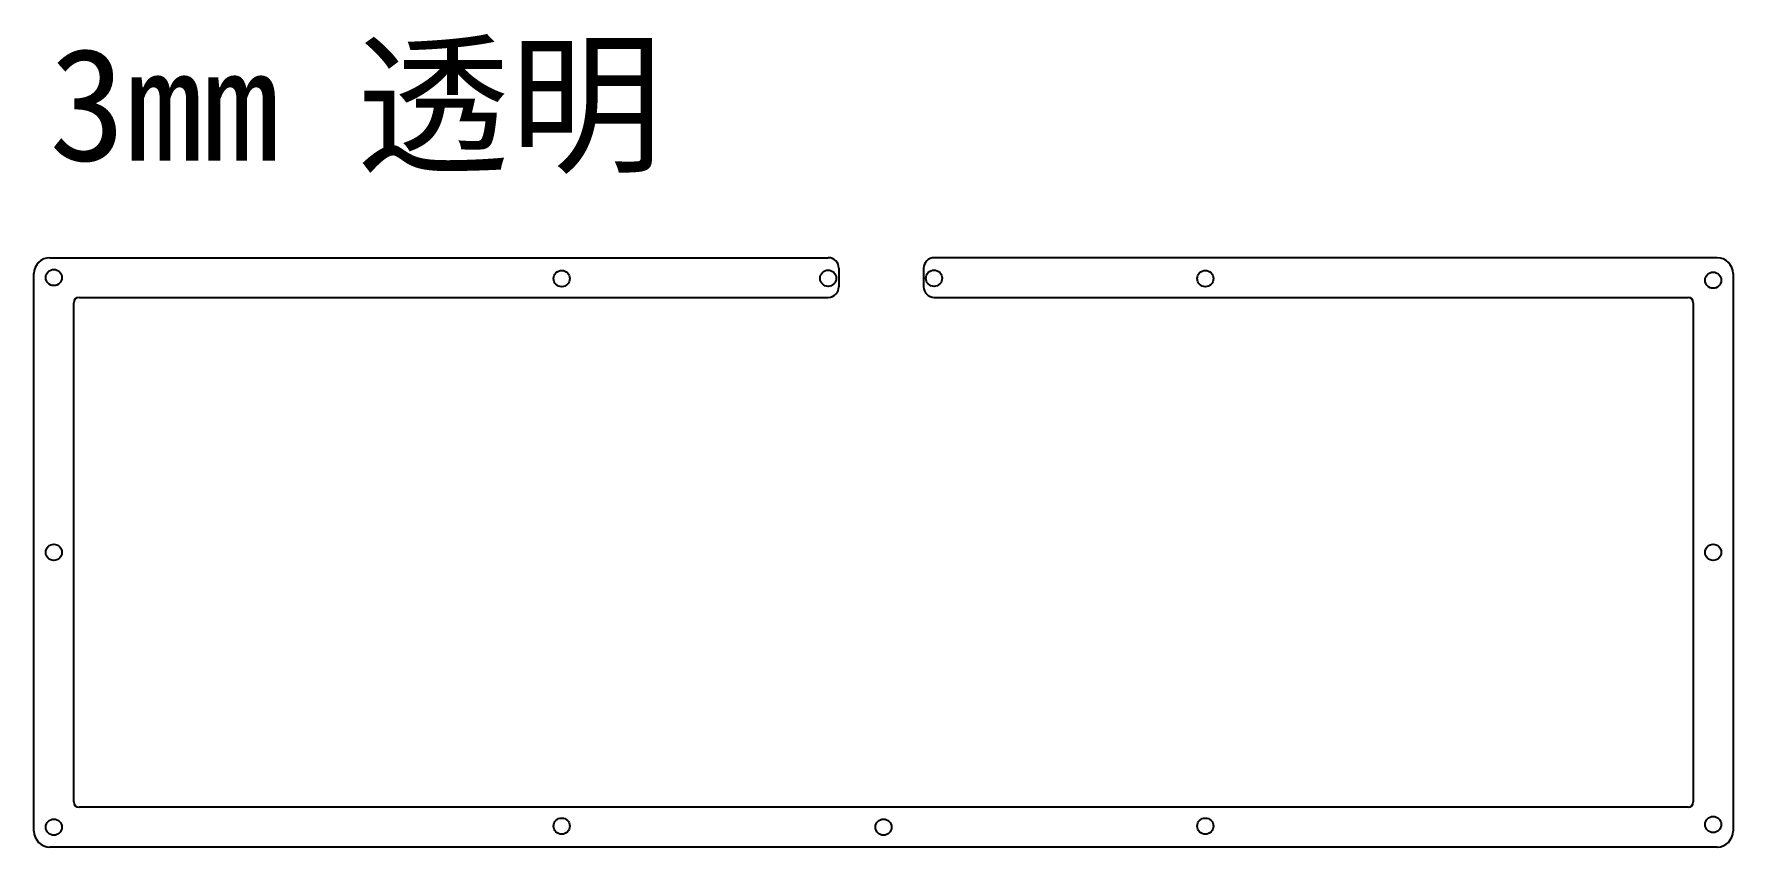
# Model space of a CAD drawing. Extents: x 561 to 1620, y -236 to 406.
# Drawn here: x 947 to 1267.8, y -9.9 to 143.6 of the extents above; entities that cross this region are included whole.
import ezdxf

# ---------------------------------------------------------------- set-up
doc = ezdxf.new("R2010")
doc.units = 0
doc.header["$MEASUREMENT"] = 0

msp = doc.modelspace()

# ---------------------------------------------------------------- linework, layer by layer
at = {"color": 0}
for p, q in [((950.02, 101.32), (1096.99, 101.32)), ((947.02, -6.93), (947.02, 98.32)), ((1267.82, 98.32), (1267.82, -6.93)), ((955.52, 93.82), (1096.99, 93.82)), ((954.52, -1.43), (954.52, 92.82)), ((1260.32, 92.82), (1260.32, -1.43)), ((1259.32, -2.43), (955.52, -2.43)), ((1264.82, -9.93), (950.02, -9.93))]:
    msp.add_line(p, q, dxfattribs=at)
at = {"linetype": 'Continuous'}
for p, q in [((1264.82, 101.32), (1116.99, 101.32)), ((1098.99, 99.32), (1098.99, 95.82)), ((1114.99, 99.32), (1114.99, 95.82)), ((1116.99, 93.82), (1259.32, 93.82))]:
    msp.add_line(p, q, dxfattribs=at)
for centre in [(950.77, 97.57), (1046.66, 97.38), (1096.96, 97.44), (1116.96, 97.44), (1168.18, 97.38), (1264.07, 97.07), (950.77, 45.69), (1264.07, 45.69), (950.77, -6.18), (1046.66, -5.99), (1107.42, -6.18), (1168.18, -5.99), (1264.07, -5.68)]:
    msp.add_circle(centre, 1.53, dxfattribs=at)
at = {"color": 0}
for centre, radius, start, end in [((950.02, 98.32), 3, 90, 180), ((1264.82, 98.32), 3, 0, 90), ((955.52, 92.82), 1, 90, 180), ((1259.32, 92.82), 1, 0, 90), ((955.52, -1.43), 1, 180, 270), ((1259.32, -1.43), 1, 270, 0), ((950.02, -6.93), 3, 180, 270), ((1264.82, -6.93), 3, 270, 0)]:
    msp.add_arc(centre, radius, start, end, dxfattribs=at)
at = {"linetype": 'Continuous'}
for centre, start, end in [((1096.99, 99.32), 0, 90), ((1116.99, 99.32), 90, 180), ((1096.99, 95.82), 270, 0), ((1116.99, 95.82), 180, 270)]:
    msp.add_arc(centre, 2, start, end, dxfattribs=at)

# ---------------------------------------------------------------- texts
at = {"linetype": 'Continuous', "insert": (949.87, 140.92), "char_height": 21.278, "width": 322.2784, "attachment_point": 1}
msp.add_mtext('3mm {\\fSimSun|b0|i0|c134|p2;透明}', dxfattribs=at)

doc.saveas('drawing.dxf')
